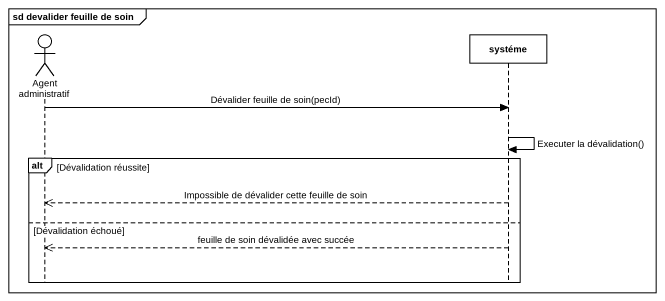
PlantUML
@startuml
mainframe sd devalider feuille de soin
hide footbox
actor "Agent administratif" as Agent_administratif
participant systéme

Agent_administratif -> systéme : Dévalider feuille de soin(pecId)
systéme -> systéme : Executer la dévalidation()
alt Dévalidation réussite
  systéme -->> Agent_administratif : Impossible de dévalider cette feuille de soin
else Dévalidation échoué
  systéme -->> Agent_administratif : feuille de soin dévalidée avec succée
end
@enduml
